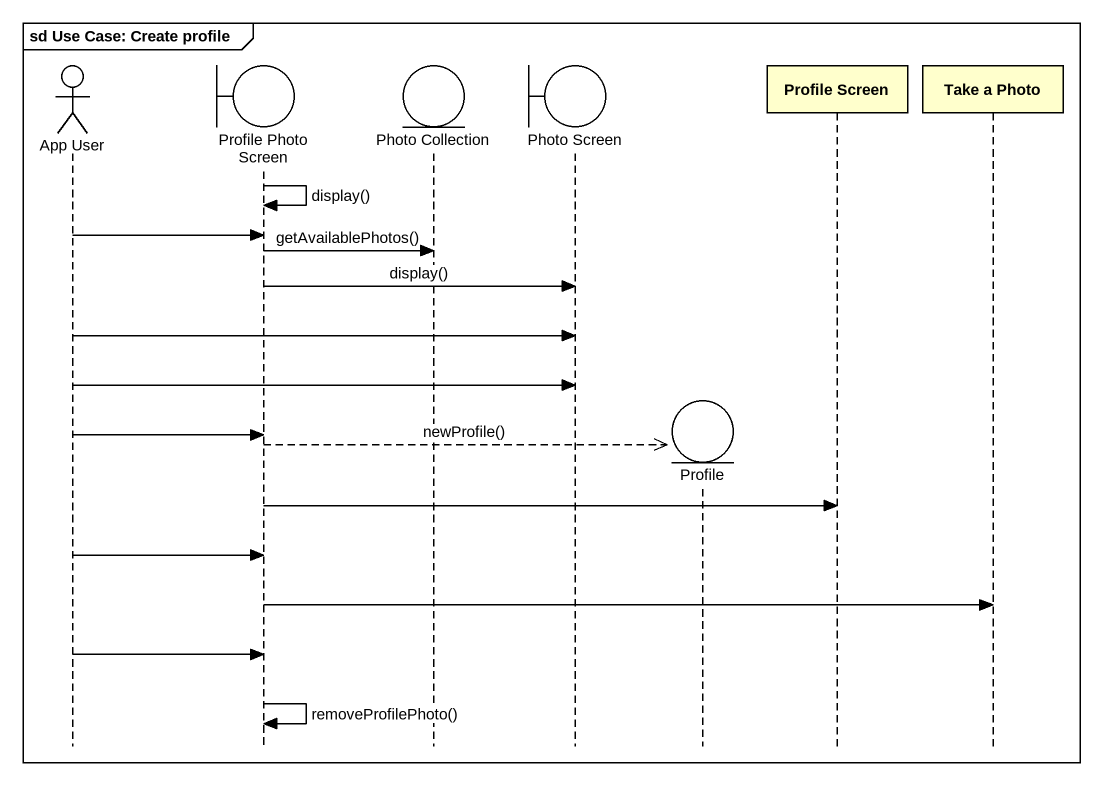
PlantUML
@startuml
mainframe sd Use Case: Create profile
hide footbox
actor "App User" as App_User
boundary "Profile Photo Screen" as Profile_Photo_Screen
entity "Photo Collection" as Photo_Collection
boundary "Photo Screen" as Photo_Screen
entity Profile
participant "Profile Screen" as Profile_Screen
participant "Take a Photo" as Take_a_Photo

Profile_Photo_Screen -> Profile_Photo_Screen : display()
App_User -> Profile_Photo_Screen
Profile_Photo_Screen -> Photo_Collection : getAvailablePhotos()
Profile_Photo_Screen -> Photo_Screen : display()
App_User -> Photo_Screen
App_User -> Photo_Screen
App_User -> Profile_Photo_Screen
Profile_Photo_Screen -->> Profile ** : newProfile()
Profile_Photo_Screen -> Profile_Screen
App_User -> Profile_Photo_Screen
Profile_Photo_Screen -> Take_a_Photo
App_User -> Profile_Photo_Screen
Profile_Photo_Screen -> Profile_Photo_Screen : removeProfilePhoto()
@enduml
